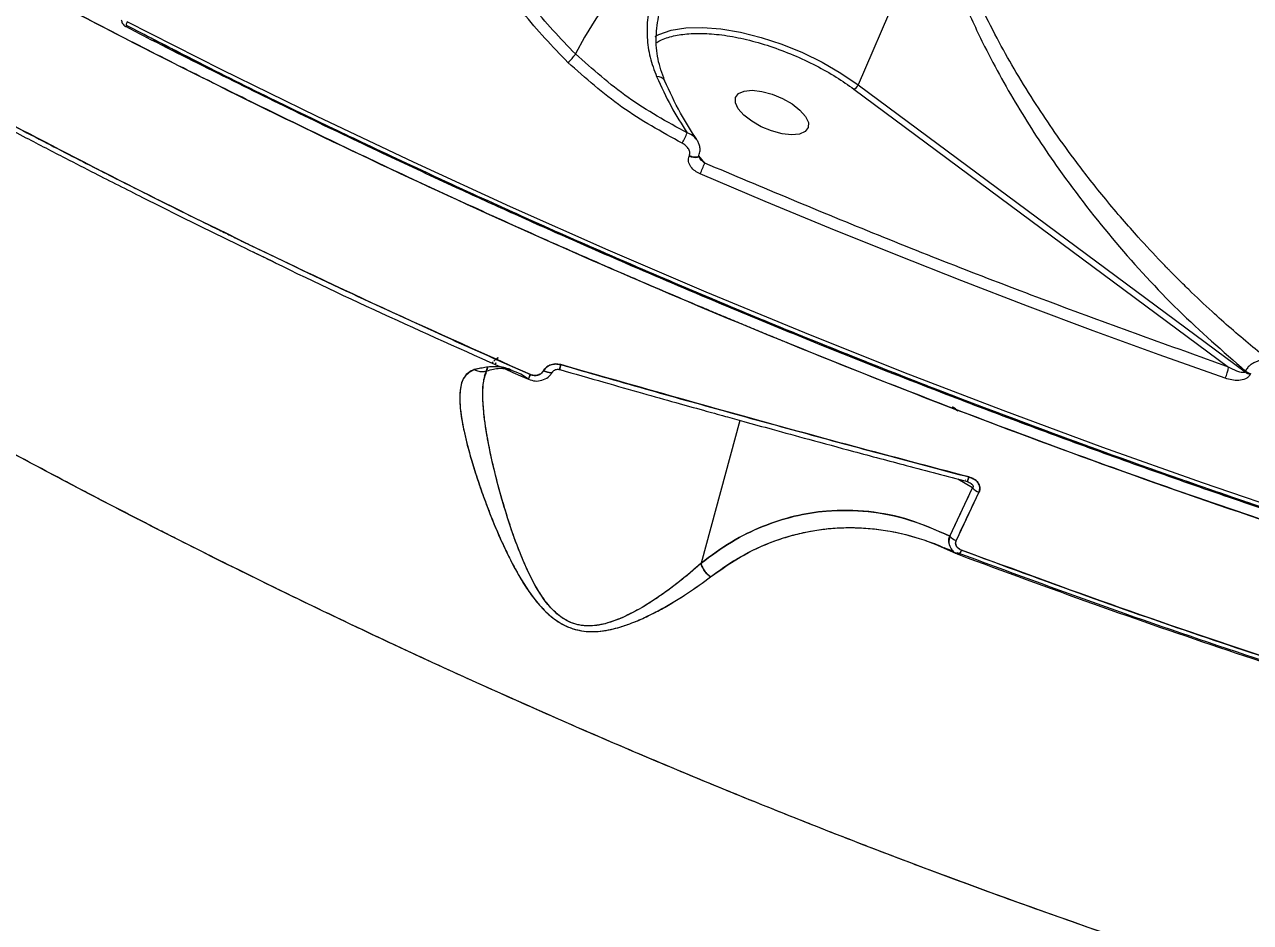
# Model space of a CAD drawing. Header units: millimetres. Extents: x -5873 to 5805, y -5301 to 4302.
# Drawn here: x -706 to -566.1, y -396.4 to -294 of the extents above; entities that cross this region are included whole.
import ezdxf

# ---------------------------------------------------------------- set-up
doc = ezdxf.new("R2010")
doc.units = ezdxf.units.MM
for name, color, linetype in [('DIKOM_ОБЪЕКТ', 7, 'Continuous'), ('DIKOM_РАЗМЕР_ЗОНА', 7, 'Continuous'), ('DIKOM_РАЗМЕР_ОБЪЕКТА', 7, 'Continuous')]:
    doc.layers.add(name, color=color, linetype=linetype)
doc.styles.add('style1', font='arial.ttf', dxfattribs={"width": 0.8})
doc.dimstyles.new('1-50', dxfattribs={"dimtxt": 300, "dimasz": 200, "dimexe": 100, "dimexo": 0, "dimgap": 100, "dimtad": 1, "dimtxsty": 'style1', "dimcen": 200, "dimclrd": 7, "dimclre": 7, "dimclrt": 7, "dimadec": 1, "dimazin": 2, "dimtfac": 1, "dimtmove": 0, "dimatfit": 2, "dimfxl": 0, "dimlwd": 25, "dimlwe": 18, "dimarcsym": 0})

# ---------------------------------------------------------------- blocks, each defined once
blk = doc.blocks.new('*D9')
at = {"layer": 'Defpoints', "color": 0, "transparency": 16777216}
for p in [(1338.11, 2802.44), (-4588.97, -1585.51), (-117.5, -1585.51)]:
    blk.add_point(p, dxfattribs=at)
at = {"layer": 'DIKOM_РАЗМЕР_ОБЪЕКТА', "color": 7, "lineweight": 18, "transparency": 16777216}
for p, q in [((1338.11, 2802.44), (-4688.97, 2802.44)), ((-117.5, -1585.51), (-4688.97, -1585.51))]:
    blk.add_line(p, q, dxfattribs=at)
at = {"layer": 'DIKOM_РАЗМЕР_ОБЪЕКТА', "color": 7, "lineweight": 25, "transparency": 16777216}
blk.add_line((-4588.97, 2602.44), (-4588.97, -1385.51), dxfattribs=at)
at = {"layer": 'DIKOM_РАЗМЕР_ОБЪЕКТА', "color": 7, "transparency": 16777216}
for points in [[(-4622.31, 2602.44), (-4555.64, 2602.44), (-4588.97, 2802.44)], [(-4622.31, -1385.51), (-4555.64, -1385.51), (-4588.97, -1585.51)]]:
    blk.add_solid(points, dxfattribs=at)
at = {"layer": 'DIKOM_РАЗМЕР_ОБЪЕКТА', "color": 7, "transparency": 16777216, "insert": (-4842.15, 460.98), "char_height": 300, "attachment_point": 5, "rotation": 90, "style": 'style1'}
blk.add_mtext('4400', dxfattribs=at)
blk = doc.blocks.new('*D10')
at = {"layer": 'Defpoints', "color": 0, "transparency": 16777216}
for p in [(4304.51, 1053.39), (-1538.59, -1332.39), (4304.51, -4224.84)]:
    blk.add_point(p, dxfattribs=at)
at = {"layer": 'DIKOM_РАЗМЕР_ОБЪЕКТА', "color": 7, "lineweight": 18, "transparency": 16777216}
for p, q in [((4304.51, 1053.39), (4304.51, -4324.84)), ((-1538.59, -1332.39), (-1538.59, -4324.84))]:
    blk.add_line(p, q, dxfattribs=at)
at = {"layer": 'DIKOM_РАЗМЕР_ОБЪЕКТА', "color": 7, "lineweight": 25, "transparency": 16777216}
blk.add_line((-1338.59, -4224.84), (4104.51, -4224.84), dxfattribs=at)
at = {"layer": 'DIKOM_РАЗМЕР_ОБЪЕКТА', "color": 7, "transparency": 16777216}
for points in [[(-1338.59, -4191.51), (-1338.59, -4258.18), (-1538.59, -4224.84)], [(4104.51, -4191.51), (4104.51, -4258.18), (4304.51, -4224.84)]]:
    blk.add_solid(points, dxfattribs=at)
at = {"layer": 'DIKOM_РАЗМЕР_ОБЪЕКТА', "color": 7, "transparency": 16777216, "insert": (1679.28, -3971.67), "char_height": 300, "attachment_point": 5, "style": 'style1'}
blk.add_mtext('5850', dxfattribs=at)
blk = doc.blocks.new('*D11')
at = {"layer": 'Defpoints', "color": 0, "transparency": 16777216}
for p in [(-510, 4302.44), (-5422.89, -3651.6), (284.83, -3651.6)]:
    blk.add_point(p, dxfattribs=at)
at = {"layer": 'DIKOM_РАЗМЕР_ЗОНА', "color": 7, "lineweight": 18, "transparency": 16777216}
for p, q in [((-510, 4302.44), (-5522.89, 4302.44)), ((284.83, -3651.6), (-5522.89, -3651.6))]:
    blk.add_line(p, q, dxfattribs=at)
at = {"layer": 'DIKOM_РАЗМЕР_ЗОНА', "color": 7, "lineweight": 25, "transparency": 16777216}
blk.add_line((-5422.89, 4102.44), (-5422.89, -3451.6), dxfattribs=at)
at = {"layer": 'DIKOM_РАЗМЕР_ЗОНА', "color": 7, "transparency": 16777216}
for points in [[(-5456.22, 4102.44), (-5389.56, 4102.44), (-5422.89, 4302.44)], [(-5456.22, -3451.6), (-5389.56, -3451.6), (-5422.89, -3651.6)]]:
    blk.add_solid(points, dxfattribs=at)
at = {"layer": 'DIKOM_РАЗМЕР_ЗОНА', "color": 7, "transparency": 16777216, "insert": (-5676.06, -474.49), "char_height": 300, "attachment_point": 5, "rotation": 90, "style": 'style1'}
blk.add_mtext('7950', dxfattribs=at)

msp = doc.modelspace()

# ---------------------------------------------------------------- linework, layer by layer
at = {"layer": 'DIKOM_ОБЪЕКТ', "color": 7, "linetype": 'Continuous', "lineweight": 15}
for p, q in [((-602.235, -280.988), (-610.853, -300.889)), ((-694.416, -294.26), (-694.414, -294.262)), ((-611.324, -301.385), (-568.561, -333.081)), ((-610.853, -300.889), (-566.671, -333.636)), ((-630.112, -308.962), (-630.146, -309.04)), ((-629.059, -309.034), (-629.025, -308.956)), ((-628.352, -309.824), (-629.04, -308.99)), ((-629.025, -308.956), (-629.021, -308.945)), ((-634.186, -323.9), (-634.2, -323.934)), ((-627.905, -326.59), (-627.91, -326.602)), ((-653.185, -333.39), (-653.066, -333.014)), ((-652.657, -332.609), (-652.513, -332.473)), ((-652.432, -332.403), (-651.994, -331.983)), ((-652.429, -332.394), (-651.994, -331.983)), ((-652.292, -332.773), (-652.197, -332.616)), ((-652.199, -332.615), (-652.289, -332.774)), ((-652.064, -332.22), (-651.994, -331.983)), ((-651.994, -331.983), (-652.062, -332.221)), ((-653.239, -333.214), (-653.324, -333.524)), ((-648.49, -334.481), (-649.367, -333.901)), ((-648.175, -333.98), (-648.294, -334.008)), ((-648.294, -334.008), (-648.206, -333.988)), ((-644.883, -333.373), (-644.913, -333.341)), ((-644.883, -333.373), (-644.909, -333.345)), ((-644.908, -333.365), (-644.883, -333.373)), ((-566.671, -333.636), (-566.628, -333.536)), ((-566.059, -333.831), (-566.103, -333.932)), ((-600.071, -337.601), (-599.834, -337.767)), ((-599.863, -337.747), (-599.707, -337.856)), ((-624.336, -339.168), (-628.78, -355.46)), ((-600.394, -352.377), (-597.786, -346.853)), ((-597.786, -346.853), (-599.456, -345.86)), ((-598.606, -345.981), (-598.62, -345.972)), ((-598.381, -346.143), (-598.09, -346.287)), ((-597.051, -347.358), (-599.656, -352.869)), ((-602.411, -353.138), (-599.723, -354.317)), ((-599.357, -354.478), (-599.705, -354.282))]:
    msp.add_line(p, q, dxfattribs=at)
at = {"layer": 'DIKOM_ОБЪЕКТ', "color": 7, "linetype": 'Continuous', "lineweight": 15, "flags": 128}
for points in [[(-610.049, -257.782), (-612.737, -260.332), (-615.468, -263.016), (-618.213, -265.806), (-620.947, -268.675), (-623.641, -271.595), (-626.27, -274.537), (-628.808, -277.472), (-631.229, -280.371), (-633.51, -283.206), (-635.628, -285.948), (-637.561, -288.57), (-639.292, -291.047), (-640.803, -293.353), (-642.079, -295.467), (-643.107, -297.368)], [(-560.161, -350.156), (-571.545, -346.283), (-582.923, -342.247), (-594.285, -338.051), (-605.622, -333.699), (-616.924, -329.193), (-628.182, -324.538), (-639.385, -319.739), (-650.526, -314.798), (-661.594, -309.72), (-672.58, -304.51), (-683.474, -299.171), (-694.269, -293.708)], [(-634.028, -295.363), (-633.598, -295.139), (-632.197, -294.656), (-630.52, -294.385), (-628.607, -294.333), (-626.502, -294.501), (-624.256, -294.884), (-621.922, -295.474), (-619.554, -296.257), (-617.209, -297.214), (-614.942, -298.323), (-612.806, -299.558), (-610.853, -300.889)], [(-623.884, -304.343), (-624.524, -303.62), (-624.853, -302.932), (-624.845, -302.335), (-624.5, -301.878), (-623.846, -301.597), (-622.936, -301.515), (-621.845, -301.639), (-620.659, -301.959), (-619.477, -302.448), (-618.392, -303.068), (-617.493, -303.767), (-616.854, -304.49), (-616.525, -305.178), (-616.533, -305.775), (-616.878, -306.232), (-617.532, -306.513), (-618.441, -306.595), (-619.533, -306.471), (-620.718, -306.151), (-621.901, -305.662), (-622.986, -305.042), (-623.884, -304.343)], [(-629.059, -309.034), (-629.093, -309.088), (-629.214, -309.165), (-629.396, -309.2), (-629.625, -309.189), (-629.881, -309.134), (-630.146, -309.04)], [(-630.112, -308.962), (-629.848, -309.057), (-629.591, -309.111), (-629.363, -309.122), (-629.18, -309.087), (-629.06, -309.01), (-629.025, -308.956)], [(-568.941, -334.367), (-576.474, -331.692), (-584.001, -328.946), (-591.518, -326.131), (-599.024, -323.248), (-606.516, -320.298), (-613.99, -317.281), (-621.443, -314.2), (-628.874, -311.054)], [(-644.883, -333.373), (-644.9, -333.392), (-644.908, -333.382), (-644.909, -333.345), (-644.901, -333.281), (-644.885, -333.192), (-644.861, -333.081), (-644.831, -332.951), (-644.795, -332.806)], [(-644.795, -332.806), (-644.831, -332.951), (-644.861, -333.081), (-644.885, -333.192), (-644.901, -333.281), (-644.909, -333.345), (-644.908, -333.382), (-644.9, -333.392), (-644.883, -333.373)], [(-648.263, -333.937), (-648.318, -334.063), (-648.366, -334.176), (-648.408, -334.275), (-648.443, -334.357), (-648.469, -334.42), (-648.486, -334.462), (-648.493, -334.482), (-648.49, -334.481)], [(-648.49, -334.481), (-648.493, -334.482), (-648.486, -334.462), (-648.469, -334.42), (-648.443, -334.357), (-648.408, -334.275), (-648.366, -334.176), (-648.318, -334.063), (-648.263, -333.937)], [(-646.755, -333.503), (-646.539, -333.603), (-646.324, -333.676), (-646.125, -333.717), (-645.953, -333.724), (-645.817, -333.697), (-645.726, -333.637), (-645.713, -333.621)], [(-645.708, -333.613), (-645.726, -333.637), (-645.817, -333.697), (-645.953, -333.724), (-646.125, -333.717), (-646.324, -333.676), (-646.539, -333.603), (-646.755, -333.503)], [(-600.057, -337.637), (-599.601, -337.973), (-599.45, -338.073)], [(-598.401, -346.137), (-598.399, -346.16), (-598.389, -346.157), (-598.373, -346.126), (-598.351, -346.069), (-598.322, -345.988), (-598.289, -345.884), (-598.251, -345.76), (-598.21, -345.621)], [(-598.21, -345.621), (-598.251, -345.76), (-598.289, -345.884), (-598.322, -345.988), (-598.351, -346.069), (-598.373, -346.126), (-598.389, -346.157), (-598.399, -346.16), (-598.401, -346.137)]]:
    msp.add_lwpolyline(points, dxfattribs=at)
at = {"layer": 'DIKOM_ОБЪЕКТ', "color": 7, "linetype": 'Continuous', "lineweight": 15}
for centre, radius, start, end in [((-693.52, -294.204), 0.898, 146.46463, 183.57469), ((-647.632, -294.247), 5.496, 311.82782, 325.4077), ((-633.744, -300.89), 0.946, 30.70055, 96.212), ((-611.706, -300.55), 0.918, 294.58885, 338.34037), ((-652.49, -296.191), 24.369, 332.21266, 335.27408), ((-705.878, -277.604), 83.955, 336.51982, 337.43202), ((-573.29, -332.382), 4.781, 335.47496, 351.59406), ((-565.399, -331.884), 2.165, 234.02835, 251.03566), ((-565.361, -331.793), 2.155, 233.99805, 251.08489), ((-596.351, -345.554), 1.936, 222.17112, 248.7934), ((-598.959, -351.023), 1.974, 223.32942, 249.3186), ((-599.995, -353.756), 0.964, 311.48244, 347.77086)]:
    msp.add_arc(centre, radius, start, end, dxfattribs=at)
for points, knots in [([(-427.551, -384.438), (-433.316, -383.525), (-444.943, -381.684), (-462.884, -378.247), (-479.202, -374.731), (-493.762, -371.277), (-503.276, -368.861), (-509.749, -367.147), (-513.113, -366.242), (-516.491, -365.319), (-519.881, -364.377), (-523.284, -363.415), (-529.684, -361.58), (-539.299, -358.724), (-552.34, -354.638), (-566.006, -350.121), (-579.675, -345.361), (-593.282, -340.383), (-606.203, -335.436), (-615.161, -331.856), (-620.034, -329.866), (-621.254, -329.366), (-622.476, -328.863), (-623.701, -328.357), (-624.929, -327.848), (-626.16, -327.335), (-627.393, -326.819), (-629.245, -326.042), (-632.035, -324.863), (-636.083, -323.133), (-641.107, -320.955), (-647.105, -318.31), (-654.071, -315.177), (-661.979, -311.539), (-670.81, -307.373), (-679.56, -303.128), (-688.08, -298.887), (-696.228, -294.734), (-702.661, -291.374), (-707.263, -288.929), (-709.911, -287.512), (-712.594, -286.064), (-715.313, -284.585), (-718.067, -283.076), (-720.854, -281.535), (-723.675, -279.962), (-730.627, -276.053), (-741.389, -269.838), (-755.528, -261.303), (-768.798, -252.943), (-781.219, -244.794), (-792.803, -236.881), (-803.604, -229.238), (-810.405, -224.196), (-813.722, -221.737)], [0, 0, 0, 0, 0.0448231, 0.0904086, 0.1367551, 0.1677633, 0.1991031, 0.2073666, 0.2156529, 0.2239614, 0.232293, 0.2406473, 0.2490247, 0.279393, 0.3112488, 0.3445917, 0.379422, 0.4113037, 0.4443367, 0.4743594, 0.4773561, 0.4803617, 0.4833758, 0.4863983, 0.4894299, 0.4924694, 0.4955182, 0.4985749, 0.5062016, 0.5162332, 0.5286696, 0.543639, 0.5610516, 0.5809084, 0.6032083, 0.6279514, 0.6476492, 0.6686614, 0.6909874, 0.6978164, 0.7047596, 0.7118169, 0.7189881, 0.7262733, 0.7336728, 0.7411862, 0.7488138, 0.7894229, 0.828457, 0.8659163, 0.9018001, 0.9361085, 0.9688419, 1, 1, 1, 1]), ([(-813.722, -221.737), (-808.699, -225.441), (-798.673, -232.835), (-782.949, -243.666), (-766.809, -254.254), (-750.226, -264.573), (-733.213, -274.629), (-716.101, -284.232), (-698.92, -293.396), (-681.756, -302.101), (-664.36, -310.482), (-646.819, -318.499), (-628.8, -326.302), (-610.292, -333.868), (-591.287, -341.167), (-572.147, -348.05), (-552.941, -354.485), (-533.777, -360.434), (-515.117, -365.768), (-496.986, -370.514), (-479.371, -374.707), (-461.91, -378.444), (-444.605, -381.719), (-427.158, -384.577), (-409.683, -386.963), (-392.294, -388.832), (-375.375, -390.138), (-358.921, -390.887), (-342.933, -391.076), (-327.711, -390.71), (-313.27, -389.821), (-299.651, -388.445), (-286.636, -386.577), (-274.253, -384.226), (-262.259, -381.338), (-250.7, -377.876), (-239.599, -373.819), (-229.338, -369.162), (-222.711, -365.826), (-219.751, -363.911), (-219.7, -363.877)], [0, 0, 0, 0, 0.0278508, 0.0555954, 0.0831998, 0.110731, 0.1382535, 0.1658332, 0.1919486, 0.2182102, 0.2443801, 0.27042, 0.2963855, 0.3239045, 0.3514671, 0.3791388, 0.4069781, 0.4347454, 0.462364, 0.4883285, 0.5142751, 0.5402581, 0.566333, 0.5925559, 0.6203627, 0.6480063, 0.6755546, 0.7030728, 0.7306263, 0.7582804, 0.7845079, 0.8107267, 0.8367986, 0.8627802, 0.8887265, 0.9162673, 0.9438951, 0.9716774, 0.9995061, 1, 1, 1, 1]), ([(-611.722, -270.974), (-612.889, -271.38), (-615.217, -272.189), (-618.513, -273.882), (-622.179, -276.074), (-626.057, -278.932), (-629.832, -282.559), (-632.299, -285.915), (-633.73, -288.76), (-634.498, -290.961), (-634.929, -293.214), (-634.984, -295.485), (-634.673, -297.756), (-634.122, -299.218), (-633.846, -299.95)], [0, 0, 0, 0, 0.0840981, 0.1677798, 0.2511685, 0.375619, 0.5002029, 0.6249133, 0.687135, 0.7497607, 0.8121198, 0.8747293, 0.9373036, 1, 1, 1, 1]), ([(-602.235, -280.988), (-601.764, -282.75), (-600.81, -286.312), (-598.792, -291.491), (-596.068, -297.374), (-592.489, -303.779), (-587.522, -311.305), (-581.5, -319.007), (-574.383, -326.767), (-569.216, -331.277), (-566.628, -333.536)], [0, 0, 0, 0, 0.0819742, 0.1657269, 0.2500107, 0.3755442, 0.5002625, 0.6658787, 0.8326602, 1, 1, 1, 1]), ([(-563.918, -332.302), (-564.629, -331.734), (-566.1, -330.559), (-568.272, -328.709), (-570.633, -326.604), (-572.677, -324.676), (-574.086, -323.289), (-574.703, -322.668), (-574.977, -322.394), (-575.246, -322.109), (-575.445, -321.935), (-575.529, -321.828), (-575.534, -321.824), (-575.549, -321.807), (-575.609, -321.748), (-575.836, -321.511), (-576.948, -320.364), (-578.61, -318.573), (-580.726, -316.177), (-582.559, -314.002), (-584.297, -311.84), (-586.243, -309.31), (-588.319, -306.448), (-590.628, -303.02), (-592.754, -299.596), (-594.815, -295.958), (-596.664, -292.333), (-598.382, -288.492), (-599.863, -284.661), (-600.633, -281.988), (-601.001, -280.712)], [0, 0, 0, 0, 0.0443899, 0.0917364, 0.1380771, 0.1967861, 0.2262673, 0.2323183, 0.238455, 0.2446763, 0.2509831, 0.2509951, 0.2510739, 0.2512846, 0.2520652, 0.2550693, 0.2668446, 0.3278521, 0.3705338, 0.4172089, 0.4610553, 0.4999172, 0.5655434, 0.6245749, 0.6901526, 0.7500629, 0.8151009, 0.874708, 0.9402019, 1, 1, 1, 1]), ([(-643.966, -298.343), (-645.745, -296.507), (-649.304, -292.834), (-651.942, -288.534), (-653.261, -286.383)], [0, 0, 0, 0, 0.4999977, 1, 1, 1, 1]), ([(-643.107, -297.368), (-644.847, -295.569), (-648.327, -291.973), (-650.904, -287.762), (-652.193, -285.656)], [0, 0, 0, 0, 0.5000068, 1, 1, 1, 1]), ([(-632.933, -300.402), (-633.224, -299.59), (-633.81, -297.957), (-633.967, -295.396), (-633.649, -292.79), (-632.999, -291.07), (-632.671, -290.202)], [0, 0, 0, 0, 0.246258, 0.4949131, 0.745208, 1, 1, 1, 1]), ([(-694.955, -293.461), (-694.929, -293.592), (-694.891, -293.78), (-694.732, -294.017), (-694.59, -294.169), (-694.457, -294.229), (-694.411, -294.249)], [0, 0, 0, 0, 0.3937823, 0.5646567, 0.8505186, 1, 1, 1, 1]), ([(-694.409, -294.252), (-693.644, -294.649), (-689.795, -296.647), (-682.839, -300.127), (-673.687, -304.62), (-665.001, -308.76), (-657.443, -312.275), (-650.65, -315.368), (-644.22, -318.244), (-639.726, -320.202), (-637.443, -321.196)], [0, 0, 0, 0, 0.0413076, 0.207923, 0.3713219, 0.5274171, 0.6656965, 0.7674223, 0.8818362, 1, 1, 1, 1]), ([(-261.75, -379.588), (-262.156, -379.71), (-266.47, -381.004), (-275.351, -382.988), (-288.461, -385.47), (-302.348, -387.358), (-316.878, -388.704), (-331.998, -389.48), (-347.319, -389.687), (-362.775, -389.368), (-378.338, -388.558), (-394.313, -387.254), (-410.704, -385.451), (-427.811, -383.101), (-445.568, -380.179), (-463.895, -376.669), (-482.398, -372.641), (-501.073, -368.101), (-519.923, -363.046), (-538.583, -357.581), (-556.994, -351.749), (-575.058, -345.607), (-593.043, -339.078), (-610.906, -332.179), (-629.005, -324.766), (-647.34, -316.818), (-665.878, -308.285), (-681.565, -300.727), (-690.94, -295.88), (-694.297, -294.145)], [0, 0, 0, 0, 0.0041118, 0.0437856, 0.0835219, 0.1234154, 0.1635506, 0.203582, 0.2433991, 0.2808316, 0.3182381, 0.3556973, 0.3932884, 0.4310938, 0.4711823, 0.5110352, 0.5507508, 0.5904236, 0.6301466, 0.6700148, 0.7078263, 0.7456251, 0.7832126, 0.8206693, 0.858076, 0.8977805, 0.937611, 0.9776641, 1, 1, 1, 1]), ([(-261.753, -379.589), (-262.097, -379.694), (-266.619, -381.072), (-276.09, -383.15), (-290.212, -385.765), (-305.209, -387.687), (-320.928, -388.986), (-337.295, -389.629), (-354.227, -389.628), (-371.698, -388.984), (-389.711, -387.7), (-408.253, -385.772), (-427.269, -383.2), (-446.663, -379.995), (-466.334, -376.177), (-486.214, -371.763), (-506.285, -366.761), (-526.553, -361.169), (-546.99, -354.99), (-567.512, -348.244), (-587.981, -340.978), (-608.333, -333.219), (-628.547, -324.975), (-648.609, -316.265), (-668.455, -307.065), (-683.705, -299.68), (-692.209, -295.236), (-694.296, -294.145)], [0, 0, 0, 0, 0.0035056, 0.046112, 0.0886904, 0.1314928, 0.174441, 0.2173045, 0.2598779, 0.302423, 0.3450377, 0.3877427, 0.4306619, 0.4735859, 0.5162948, 0.5589105, 0.601454, 0.6440272, 0.6868844, 0.7298341, 0.7726401, 0.81522, 0.85783, 0.9005275, 0.9431967, 0.9860622, 1, 1, 1, 1]), ([(-633.834, -296.09), (-633.757, -296.03), (-633.326, -295.7), (-632.176, -295.343), (-630.444, -295.035), (-628.414, -294.992), (-626.117, -295.201), (-623.58, -295.689), (-620.912, -296.451), (-618.235, -297.456), (-615.682, -298.654), (-613.336, -299.97), (-611.984, -300.921), (-611.324, -301.385)], [0, 0, 0, 0, 0.0214999, 0.1190798, 0.2123503, 0.3056256, 0.4032039, 0.5038795, 0.6061721, 0.7084732, 0.809149, 0.9067258, 1, 1, 1, 1]), ([(-630.356, -306.384), (-632.656, -305.114), (-637.256, -302.575), (-641.157, -299.103), (-643.107, -297.368)], [0, 0, 0, 0, 0.5000484, 1, 1, 1, 1]), ([(-630.932, -307.552), (-633.282, -306.255), (-637.983, -303.66), (-641.972, -300.115), (-643.966, -298.343)], [0, 0, 0, 0, 0.4999913, 1, 1, 1, 1]), ([(-633.846, -299.95), (-633.315, -301.103), (-632.253, -303.408), (-630.988, -305.392), (-630.356, -306.384)], [0, 0, 0, 0, 0.5003587, 1, 1, 1, 1]), ([(-629.258, -307.134), (-629.899, -306.156), (-631.24, -304.108), (-632.352, -301.674), (-632.933, -300.402)], [0, 0, 0, 0, 0.4775729, 1, 1, 1, 1]), ([(-711.315, -303.412), (-708.838, -304.719), (-704.192, -307.17), (-697.625, -310.544), (-692.191, -313.29), (-687.812, -315.47), (-685.063, -316.824), (-683.421, -317.627), (-682.684, -317.987), (-681.992, -318.324), (-681.345, -318.639), (-680.745, -318.93), (-676.522, -320.977), (-668.956, -324.574), (-658.311, -329.482), (-651.5, -332.502), (-648.263, -333.937)], [0, 0, 0, 0, 0.1208205, 0.2266471, 0.3174779, 0.3821904, 0.4363206, 0.4487487, 0.46045, 0.4714292, 0.4816807, 0.4912055, 0.5000048, 0.6824325, 0.8490996, 1, 1, 1, 1]), ([(-648.263, -333.937), (-654.266, -331.256), (-666.262, -325.9), (-682.724, -318.019), (-697.754, -310.53), (-706.792, -305.786), (-711.315, -303.412)], [0, 0, 0, 0, 0.2802038, 0.5599237, 0.7797715, 1, 1, 1, 1]), ([(-711.48, -303.95), (-709.601, -304.943), (-706.231, -306.724), (-701.726, -309.059), (-698.209, -310.863), (-695.276, -312.353), (-689.75, -315.138), (-683.78, -318.098), (-678.687, -320.538), (-677.354, -321.176)], [0, 0, 0, 0, 0.1675666, 0.3005921, 0.3991748, 0.4782108, 0.5588739, 0.8845094, 1, 1, 1, 1]), ([(-629.262, -307.166), (-629.401, -306.996), (-629.682, -306.653), (-630.13, -306.474), (-630.356, -306.384)], [0, 0, 0, 0, 0.4953912, 1, 1, 1, 1]), ([(-463.382, -427.643), (-466.917, -427.09), (-474.003, -425.982), (-484.802, -424.029), (-495.691, -421.868), (-506.639, -419.488), (-517.666, -416.892), (-528.856, -414.057), (-539.227, -411.243), (-548.759, -408.509), (-557.441, -405.904), (-566.311, -403.124), (-575.186, -400.222), (-582.678, -397.672), (-588.752, -395.544), (-593.555, -393.827), (-598.438, -392.046), (-603.4, -390.2), (-608.44, -388.288), (-613.557, -386.308), (-619.689, -383.888), (-626.937, -380.956), (-635.396, -377.428), (-644.231, -373.63), (-653.157, -369.671), (-661.208, -365.988), (-668.378, -362.626), (-674.616, -359.639), (-681.466, -356.29), (-686.494, -353.777), (-689.923, -352.036), (-691.063, -351.456), (-692.219, -350.865), (-693.39, -350.264), (-694.578, -349.652), (-695.976, -348.929), (-697.803, -347.98), (-700.271, -346.689), (-703.398, -345.039), (-707.177, -343.022), (-711.423, -340.728), (-715.66, -338.404), (-720.485, -335.723), (-725.544, -332.868), (-731.348, -329.531), (-738.791, -325.176), (-747.846, -319.727), (-757.923, -313.467), (-764.257, -309.371), (-767.302, -307.401)], [0, 0, 0, 0, 0.0356101, 0.0713872, 0.1073336, 0.142909, 0.1783705, 0.214347, 0.2508404, 0.277912, 0.30553, 0.3336948, 0.3624074, 0.3899727, 0.404944, 0.4201748, 0.4356659, 0.451416, 0.4674264, 0.4836971, 0.5002279, 0.525993, 0.5530557, 0.5814161, 0.6110756, 0.6394005, 0.6596957, 0.6811191, 0.7006091, 0.7272291, 0.7309595, 0.7347465, 0.7385899, 0.7424899, 0.7464465, 0.7504592, 0.7564868, 0.7647492, 0.7752478, 0.7879816, 0.8029522, 0.818343, 0.8312156, 0.8524195, 0.8705214, 0.8915208, 0.9303478, 0.9665082, 1, 1, 1, 1]), ([(-255.14, -391.228), (-255.447, -391.556), (-257.888, -394.164), (-263.314, -398.617), (-271.473, -404.545), (-280.589, -409.938), (-290.505, -414.816), (-300.986, -419.054), (-311.939, -422.685), (-323.319, -425.744), (-335.346, -428.3), (-348.022, -430.345), (-361.818, -431.918), (-376.734, -432.931), (-392.76, -433.298), (-409.32, -432.985), (-426.418, -431.99), (-444.053, -430.306), (-462.174, -427.928), (-480.685, -424.865), (-499.491, -421.131), (-518.554, -416.74), (-537.836, -411.701), (-557.235, -406.044), (-576.647, -399.807), (-596.014, -393.022), (-615.336, -385.695), (-634.616, -377.833), (-654.124, -369.312), (-673.734, -360.158), (-693.31, -350.407), (-712.473, -340.255), (-731.208, -329.7), (-749.571, -318.773), (-761.38, -311.199), (-767.302, -307.401)], [0, 0, 0, 0, 0.0043083, 0.0342233, 0.0642476, 0.0944594, 0.124623, 0.1546082, 0.1827887, 0.2109478, 0.2391515, 0.2674669, 0.2959499, 0.3276262, 0.3591227, 0.3905361, 0.4219627, 0.4534994, 0.4852407, 0.5169668, 0.5485998, 0.5802399, 0.6119859, 0.643729, 0.6752736, 0.7067147, 0.7381464, 0.7696622, 0.8013557, 0.8346689, 0.8677698, 0.9007488, 0.9337104, 0.9667586, 1, 1, 1, 1]), ([(-630.112, -308.962), (-630.091, -308.897), (-630.048, -308.763), (-630.071, -308.475), (-630.224, -308.132), (-630.533, -307.788), (-630.799, -307.631), (-630.932, -307.552)], [0, 0, 0, 0, 0.1227238, 0.2511919, 0.5008367, 0.7502374, 1, 1, 1, 1]), ([(-629.021, -308.946), (-628.966, -308.77), (-628.862, -308.435), (-628.909, -307.937), (-629.044, -307.511), (-629.191, -307.272), (-629.262, -307.157)], [0, 0, 0, 0, 0.2894621, 0.5509965, 0.7853244, 1, 1, 1, 1]), ([(-628.874, -311.054), (-629.077, -310.95), (-629.483, -310.743), (-629.884, -310.333), (-630.111, -309.957), (-630.212, -309.651), (-630.24, -309.335), (-630.177, -309.138), (-630.146, -309.04)], [0, 0, 0, 0, 0.2492585, 0.4985127, 0.6273668, 0.7492898, 0.8745175, 1, 1, 1, 1]), ([(-628.918, -309.294), (-628.953, -309.246), (-629.003, -309.177), (-629.04, -309.093), (-629.053, -309.047), (-629.054, -309.031), (-629.055, -309.025)], [0, 0, 0, 0, 0.4740405, 0.6853914, 0.8815106, 1, 1, 1, 1]), ([(-628.352, -309.824), (-628.541, -309.682), (-628.748, -309.528), (-628.904, -309.305), (-628.917, -309.287)], [0, 0, 0, 0, 0.9168673, 1, 1, 1, 1]), ([(-568.561, -333.081), (-575.239, -330.69), (-588.598, -325.908), (-608.563, -318.142), (-621.756, -312.596), (-628.352, -309.824)], [0, 0, 0, 0, 0.3333165, 0.6666806, 1, 1, 1, 1]), ([(-679.909, -319.949), (-678.796, -320.498), (-673.088, -323.315), (-662.611, -328.177), (-653.2, -332.378), (-648.49, -334.481)], [0, 0, 0, 0, 0.1079307, 0.5535816, 1, 1, 1, 1]), ([(-637.443, -321.196), (-633.882, -322.724), (-628.858, -324.88), (-621.374, -327.988), (-614.922, -330.622), (-607.196, -333.698), (-599.048, -336.859), (-590.481, -340.089), (-581.612, -343.332), (-572.511, -346.556), (-563.229, -349.734), (-553.808, -352.847), (-544.279, -355.88), (-534.668, -358.821), (-524.999, -361.659), (-515.289, -364.387), (-505.555, -366.998), (-495.813, -369.485), (-486.075, -371.844), (-476.354, -374.07), (-466.662, -376.16), (-457.009, -378.109), (-447.405, -379.916), (-437.86, -381.576), (-428.383, -383.089), (-418.983, -384.453), (-409.668, -385.664), (-400.446, -386.722), (-391.325, -387.626), (-382.313, -388.374), (-373.416, -388.966), (-364.642, -389.401), (-355.998, -389.678), (-347.491, -389.797), (-339.125, -389.758), (-330.908, -389.56), (-322.846, -389.204), (-314.944, -388.69), (-307.208, -388.018), (-299.643, -387.189), (-292.254, -386.203), (-285.045, -385.06), (-278.023, -383.762), (-271.189, -382.309), (-264.551, -380.702), (-258.11, -378.942), (-251.872, -377.029), (-245.839, -374.964), (-240.015, -372.749), (-234.404, -370.383), (-229.008, -367.868), (-223.831, -365.205), (-218.876, -362.392), (-214.145, -359.432), (-209.645, -356.323), (-205.366, -353.07), (-201.352, -349.653), (-198.708, -347.267), (-197.476, -345.983), (-197.424, -345.929)], [0, 0, 0, 0, 0.0198328, 0.027978, 0.0414872, 0.0555318, 0.0706097, 0.0863529, 0.1026136, 0.1192722, 0.1362449, 0.153469, 0.1708974, 0.1884938, 0.20623, 0.2240836, 0.2420357, 0.2600716, 0.2781795, 0.2963486, 0.3145706, 0.332838, 0.351144, 0.3694842, 0.3878527, 0.4062462, 0.4246606, 0.443093, 0.4615402, 0.4799998, 0.4984699, 0.5169483, 0.5354329, 0.553923, 0.5724166, 0.5909127, 0.6094105, 0.6279092, 0.6464082, 0.6649068, 0.6834056, 0.7019041, 0.7204025, 0.7389019, 0.7574024, 0.7759058, 0.7944131, 0.8129265, 0.831448, 0.8499805, 0.8685276, 0.8870928, 0.9056809, 0.9242972, 0.9429475, 0.961639, 0.9803789, 0.999176, 1, 1, 1, 1]), ([(-649.367, -333.901), (-650.196, -333.528), (-651.861, -332.779), (-653.728, -333.174), (-654.665, -333.372)], [0, 0, 0, 0, 0.4983319, 1, 1, 1, 1]), ([(-650.327, -333.484), (-650.471, -333.418), (-651.081, -333.137), (-652.505, -332.929), (-653.847, -333.204), (-654.665, -333.372)], [0, 0, 0, 0, 0.1077904, 0.4558632, 1, 1, 1, 1]), ([(-653.214, -333.351), (-653.184, -333.226), (-653.153, -333.094), (-653.071, -333.018), (-653.066, -333.014)], [0, 0, 0, 0, 0.9420126, 1, 1, 1, 1]), ([(-644.795, -332.806), (-645.01, -332.766), (-645.442, -332.687), (-646.025, -332.837), (-646.486, -333.111), (-646.666, -333.373), (-646.755, -333.503)], [0, 0, 0, 0, 0.2795128, 0.5596831, 0.7801643, 1, 1, 1, 1]), ([(-646.755, -333.503), (-646.651, -333.356), (-646.442, -333.061), (-645.937, -332.804), (-645.37, -332.694), (-644.986, -332.769), (-644.795, -332.806)], [0, 0, 0, 0, 0.2500352, 0.5004125, 0.7506807, 1, 1, 1, 1]), ([(-644.795, -332.806), (-641.587, -333.726), (-635.324, -335.523), (-625.956, -338.146), (-616.66, -340.702), (-607.403, -343.201), (-601.235, -344.825), (-598.21, -345.621)], [0, 0, 0, 0, 0.2074343, 0.4049698, 0.6038349, 0.8057284, 1, 1, 1, 1]), ([(-598.21, -345.621), (-602.571, -344.47), (-611.289, -342.168), (-626.84, -337.925), (-637.983, -334.748), (-644.795, -332.806)], [0, 0, 0, 0, 0.2801074, 0.5599876, 1, 1, 1, 1]), ([(-563.918, -332.302), (-564.139, -332.286), (-564.593, -332.252), (-565.207, -332.39), (-565.698, -332.601), (-566.067, -332.836), (-566.407, -333.149), (-566.553, -333.405), (-566.628, -333.536)], [0, 0, 0, 0, 0.2198016, 0.4506946, 0.5749335, 0.7070938, 0.8496473, 1, 1, 1, 1]), ([(-654.665, -333.372), (-655.084, -333.605), (-655.919, -334.07), (-656.345, -335.647), (-656.325, -337.709), (-655.91, -340.208), (-655.206, -343.013), (-654.264, -346.053), (-653.111, -349.273), (-651.736, -352.635), (-650.084, -356.079), (-648.353, -358.947), (-646.533, -361.063), (-644.82, -362.425), (-642.725, -363.234), (-640.547, -363.315), (-638.518, -362.929), (-636.027, -362.088), (-633.239, -360.711), (-630.244, -358.892), (-628.547, -357.645), (-627.699, -357.021)], [0, 0, 0, 0, 0.0618929, 0.1234017, 0.1852478, 0.2470129, 0.3091219, 0.3707885, 0.4326083, 0.4951136, 0.557859, 0.620948, 0.6531003, 0.6854614, 0.7177609, 0.7499446, 0.7818902, 0.8134121, 0.8761042, 0.938001, 1, 1, 1, 1]), ([(-654.665, -333.372), (-654.893, -333.471), (-655.354, -333.67), (-655.815, -334.204), (-656.131, -334.9), (-656.312, -335.826), (-656.341, -337.039), (-656.186, -338.585), (-655.811, -340.622), (-655.157, -343.185), (-654.301, -345.921), (-653.412, -348.431), (-652.556, -350.643), (-651.668, -352.73), (-650.784, -354.617), (-649.879, -356.361), (-648.892, -358.037), (-647.919, -359.424), (-647.067, -360.436), (-646.329, -361.186), (-645.529, -361.853), (-644.339, -362.622), (-642.991, -363.114), (-641.59, -363.276), (-640.476, -363.254), (-639.274, -363.08), (-637.981, -362.751), (-636.536, -362.246), (-634.947, -361.553), (-632.78, -360.433), (-630.254, -358.899), (-628.552, -357.649), (-627.699, -357.022)], [0, 0, 0, 0, 0.0311043, 0.0629399, 0.093603, 0.1252866, 0.1649239, 0.2064769, 0.2502146, 0.3127708, 0.3749471, 0.4164631, 0.4585079, 0.4997826, 0.5319762, 0.5619721, 0.5953203, 0.6246633, 0.6409865, 0.6560385, 0.6723754, 0.6876095, 0.718893, 0.7341694, 0.7504175, 0.7692634, 0.7901168, 0.8132448, 0.8430389, 0.8757792, 0.9377, 1, 1, 1, 1]), ([(-654.665, -333.372), (-654.497, -333.446), (-654.158, -333.595), (-653.649, -333.631), (-653.349, -333.538), (-653.222, -333.498)], [0, 0, 0, 0, 0.3612159, 0.7311351, 1, 1, 1, 1]), ([(-628.78, -355.47), (-629.577, -356.163), (-631.165, -357.543), (-633.946, -359.573), (-636.52, -361.134), (-638.81, -362.126), (-640.646, -362.624), (-642.299, -362.643), (-643.566, -362.282), (-644.748, -361.68), (-645.997, -360.56), (-647.541, -358.45), (-648.965, -355.571), (-650.439, -351.712), (-651.715, -347.554), (-652.782, -343.262), (-653.452, -339.651), (-653.715, -336.775), (-653.698, -334.74), (-653.356, -333.853), (-653.218, -333.493)], [0, 0, 0, 0, 0.0686236, 0.1368225, 0.2051241, 0.2388588, 0.2722955, 0.3049775, 0.3211276, 0.3375155, 0.3706908, 0.4046248, 0.4729046, 0.5418996, 0.6340213, 0.7254129, 0.8172055, 0.8855533, 0.9535627, 1, 1, 1, 1]), ([(-628.78, -355.47), (-629.168, -355.813), (-629.94, -356.498), (-631.199, -357.521), (-632.525, -358.532), (-633.815, -359.438), (-635.012, -360.206), (-636.051, -360.815), (-637.104, -361.37), (-638.209, -361.871), (-639.414, -362.297), (-640.886, -362.632), (-642.362, -362.643), (-643.685, -362.236), (-644.58, -361.748), (-645.386, -361.109), (-646.075, -360.394), (-646.7, -359.598), (-647.543, -358.34), (-648.489, -356.548), (-649.469, -354.267), (-650.448, -351.608), (-651.391, -348.623), (-652.264, -345.396), (-652.96, -342.323), (-653.408, -339.761), (-653.642, -337.695), (-653.706, -336.092), (-653.641, -334.828), (-653.485, -334.181), (-653.422, -333.924)], [0, 0, 0, 0, 0.0347369, 0.0693069, 0.1037998, 0.1383184, 0.1642879, 0.1874613, 0.2078615, 0.2317747, 0.2550895, 0.2775542, 0.3124353, 0.3296606, 0.3473365, 0.3639488, 0.3823182, 0.3988913, 0.4172814, 0.4630131, 0.5088485, 0.5555678, 0.6247031, 0.6933857, 0.7620977, 0.8314171, 0.8784064, 0.9245395, 0.9700481, 1, 1, 1, 1]), ([(-653.479, -334.11), (-653.427, -333.91), (-653.33, -333.53), (-653.227, -333.514), (-653.178, -333.506)], [0, 0, 0, 0, 0.5273121, 1, 1, 1, 1]), ([(-653.241, -333.521), (-652.736, -333.38), (-651.738, -333.102), (-650.86, -333.329), (-650.427, -333.441)], [0, 0, 0, 0, 0.5065053, 1, 1, 1, 1]), ([(-648.49, -334.481), (-648.672, -334.35), (-648.962, -334.139), (-649.256, -333.966), (-649.367, -333.901)], [0, 0, 0, 0, 0.6241755, 1, 1, 1, 1]), ([(-648.492, -334.48), (-648.238, -334.563), (-647.733, -334.729), (-646.918, -334.622), (-646.32, -334.321), (-645.924, -333.957), (-645.781, -333.729), (-645.708, -333.613)], [0, 0, 0, 0, 0.246084, 0.4890543, 0.7373534, 0.8666425, 1, 1, 1, 1]), ([(-648.263, -333.937), (-648.121, -333.982), (-647.835, -334.073), (-647.391, -334.017), (-647.07, -333.861), (-646.864, -333.676), (-646.791, -333.56), (-646.755, -333.503)], [0, 0, 0, 0, 0.2500448, 0.4994565, 0.7492269, 0.8760981, 1, 1, 1, 1]), ([(-646.755, -333.503), (-646.848, -333.626), (-647.034, -333.872), (-647.462, -334.033), (-647.887, -334.062), (-648.138, -333.979), (-648.263, -333.937)], [0, 0, 0, 0, 0.2788244, 0.5583011, 0.7787878, 1, 1, 1, 1]), ([(-645.708, -333.612), (-645.695, -333.589), (-645.669, -333.537), (-645.522, -333.416), (-645.309, -333.348), (-645.092, -333.334), (-644.971, -333.355), (-644.909, -333.366)], [0, 0, 0, 0, 0.1972397, 0.4265506, 0.6958077, 0.8445309, 1, 1, 1, 1]), ([(-644.909, -333.366), (-643.227, -333.849), (-640.075, -334.754), (-635.658, -336.007), (-631.876, -337.071), (-628.729, -337.951), (-626.141, -338.67), (-623.52, -339.395), (-620.345, -340.268), (-616.17, -341.407), (-611.068, -342.785), (-605.035, -344.397), (-600.703, -345.534), (-598.381, -346.143)], [0, 0, 0, 0, 0.1089559, 0.2041408, 0.2855771, 0.3532843, 0.4072782, 0.4524962, 0.5222938, 0.6119172, 0.7213815, 0.8507254, 1, 1, 1, 1]), ([(-566.103, -333.932), (-566.13, -333.984), (-566.185, -334.091), (-566.356, -334.272), (-566.739, -334.507), (-567.397, -334.632), (-568.189, -334.588), (-568.69, -334.441), (-568.941, -334.367)], [0, 0, 0, 0, 0.0621633, 0.1260223, 0.2514059, 0.5007452, 0.7504345, 1, 1, 1, 1]), ([(-566.671, -333.636), (-566.677, -333.647), (-566.689, -333.669), (-566.737, -333.702), (-566.883, -333.736), (-567.195, -333.685), (-567.786, -333.49), (-568.251, -333.245), (-568.561, -333.081)], [0, 0, 0, 0, 0.0185803, 0.0391574, 0.0904284, 0.249943, 0.5002619, 1, 1, 1, 1]), ([(-598.21, -345.621), (-598.012, -345.689), (-597.614, -345.825), (-597.218, -346.173), (-597.016, -346.516), (-596.942, -346.799), (-596.947, -347.088), (-597.016, -347.268), (-597.051, -347.358)], [0, 0, 0, 0, 0.2482402, 0.4980087, 0.6249928, 0.7486345, 0.8738453, 1, 1, 1, 1]), ([(-597.051, -347.358), (-596.996, -347.172), (-596.884, -346.801), (-597.142, -346.238), (-597.612, -345.827), (-598.011, -345.69), (-598.21, -345.621)], [0, 0, 0, 0, 0.2497607, 0.4991878, 0.750298, 1, 1, 1, 1]), ([(-597.786, -346.853), (-598.276, -347.88), (-599.153, -349.713), (-600.015, -351.563), (-600.394, -352.377)], [0, 0, 0, 0, 0.5599955, 1, 1, 1, 1]), ([(-598.401, -346.137), (-598.236, -346.21), (-598.025, -346.303), (-597.812, -346.501), (-597.744, -346.605), (-597.72, -346.688), (-597.723, -346.751), (-597.745, -346.808), (-597.771, -346.838), (-597.786, -346.853)], [0, 0, 0, 0, 0.4982338, 0.639487, 0.749005, 0.8080342, 0.866264, 0.9288895, 1, 1, 1, 1]), ([(-598.401, -346.137), (-598.246, -346.205), (-598.048, -346.292), (-597.842, -346.472), (-597.759, -346.575), (-597.72, -346.672), (-597.722, -346.749), (-597.744, -346.808), (-597.771, -346.837), (-597.786, -346.853)], [0, 0, 0, 0, 0.4708988, 0.6004059, 0.7101871, 0.8043393, 0.8645336, 0.9284292, 1, 1, 1, 1]), ([(-599.656, -352.869), (-599.173, -351.836), (-598.312, -349.991), (-597.436, -348.163), (-597.051, -347.358)], [0, 0, 0, 0, 0.5600003, 1, 1, 1, 1]), ([(-600.394, -352.377), (-601.898, -351.709), (-604.907, -350.373), (-609.637, -349.435), (-614.064, -349.355), (-618.126, -350.008), (-621.755, -351.183), (-625.338, -352.918), (-627.63, -354.611), (-628.78, -355.46)], [0, 0, 0, 0, 0.1656457, 0.33152, 0.4990012, 0.6247151, 0.7500154, 0.8746252, 1, 1, 1, 1]), ([(-628.78, -355.46), (-627.632, -354.613), (-625.345, -352.922), (-621.768, -351.189), (-618.147, -350.013), (-614.103, -349.359), (-609.68, -349.429), (-604.939, -350.361), (-601.908, -351.706), (-600.394, -352.377)], [0, 0, 0, 0, 0.1251544, 0.2495261, 0.3745742, 0.5000485, 0.6660949, 0.8332477, 1, 1, 1, 1]), ([(-627.699, -357.021), (-626.42, -356.122), (-623.868, -354.327), (-619.853, -352.625), (-615.786, -351.601), (-611.634, -351.281), (-607.473, -351.659), (-603.331, -352.67), (-600.682, -353.875), (-599.357, -354.478)], [0, 0, 0, 0, 0.1397248, 0.2789989, 0.4195409, 0.5603501, 0.7076725, 0.853782, 1, 1, 1, 1]), ([(-627.699, -357.022), (-626.946, -356.47), (-625.435, -355.363), (-623.078, -354.051), (-620.901, -353.09), (-618.893, -352.41), (-617.116, -351.951), (-615.296, -351.623), (-613.435, -351.426), (-611.472, -351.373), (-609.478, -351.476), (-607.294, -351.768), (-605.426, -352.157), (-604.229, -352.54), (-603.864, -352.656)], [0, 0, 0, 0, 0.0990609, 0.1989445, 0.3003555, 0.3725831, 0.4488446, 0.5205027, 0.5974322, 0.6790368, 0.7636189, 0.8458265, 0.9530199, 1, 1, 1, 1]), ([(-600.408, -353.346), (-600.443, -353.244), (-600.547, -352.936), (-600.456, -352.601), (-600.394, -352.377)], [0, 0, 0, 0, 0.3315314, 1, 1, 1, 1]), ([(-600.394, -352.377), (-600.449, -352.634), (-600.558, -353.146), (-600.291, -353.803), (-599.866, -354.252), (-599.524, -354.404), (-599.357, -354.478)], [0, 0, 0, 0, 0.2887177, 0.5762873, 0.793455, 1, 1, 1, 1]), ([(-603.172, -352.869), (-603.146, -352.877), (-602.481, -353.082), (-601.203, -353.599), (-599.97, -354.186), (-599.357, -354.478)], [0, 0, 0, 0, 0.0203835, 0.5122818, 1, 1, 1, 1]), ([(-599.945, -354.117), (-600.042, -354.082), (-600.402, -353.952), (-600.76, -353.809), (-601.022, -353.705)], [0, 0, 0, 0, 0.2692128, 1, 1, 1, 1]), ([(-599.053, -353.96), (-599.178, -353.901), (-599.429, -353.783), (-599.669, -353.485), (-599.75, -353.156), (-599.687, -352.965), (-599.656, -352.869)], [0, 0, 0, 0, 0.2806059, 0.5602204, 0.7796003, 1, 1, 1, 1]), ([(-599.656, -352.869), (-599.677, -352.923), (-599.718, -353.03), (-599.728, -353.2), (-599.697, -353.369), (-599.598, -353.579), (-599.389, -353.806), (-599.165, -353.908), (-599.053, -353.96)], [0, 0, 0, 0, 0.1270569, 0.2511762, 0.3750262, 0.5011346, 0.7506392, 1, 1, 1, 1]), ([(-599.053, -353.96), (-594.301, -355.716), (-584.98, -359.159), (-571.246, -363.92), (-557.575, -368.442), (-543.92, -372.711), (-530.233, -376.764), (-521.272, -379.219), (-516.852, -380.429)], [0, 0, 0, 0, 0.1733405, 0.3400073, 0.4999995, 0.6710976, 0.8377646, 1, 1, 1, 1]), ([(-516.852, -380.429), (-521.948, -379.03), (-532.127, -376.234), (-547.465, -371.635), (-563.73, -366.454), (-580.944, -360.625), (-593.011, -356.183), (-599.053, -353.96)], [0, 0, 0, 0, 0.1870195, 0.373556, 0.5598971, 0.779651, 1, 1, 1, 1]), ([(-628.78, -355.46), (-628.78, -355.462), (-628.781, -355.465), (-628.781, -355.468), (-628.78, -355.469), (-628.78, -355.47)], [0, 0, 0, 0, 0.5545902, 0.7782873, 1, 1, 1, 1]), ([(-628.78, -355.46), (-628.78, -355.462), (-628.781, -355.465), (-628.781, -355.468), (-628.78, -355.469), (-628.78, -355.47)], [0, 0, 0, 0, 0.5669023, 0.7905716, 1, 1, 1, 1]), ([(-519.381, -380.182), (-524.233, -378.842), (-534.195, -376.093), (-549.597, -371.457), (-565.793, -366.261), (-582.547, -360.549), (-593.873, -356.361), (-599.555, -354.259)], [0, 0, 0, 0, 0.1825806, 0.3749102, 0.5764499, 0.7875065, 1, 1, 1, 1]), ([(-599.357, -354.478), (-594.237, -356.368), (-584.012, -360.142), (-568.654, -365.429), (-552.406, -370.719), (-535.254, -375.958), (-523.276, -379.261), (-517.279, -380.915)], [0, 0, 0, 0, 0.1870172, 0.3735514, 0.5598935, 0.7796456, 1, 1, 1, 1]), ([(-628.78, -355.47), (-628.735, -355.615), (-628.645, -355.909), (-628.392, -356.337), (-628.075, -356.725), (-627.823, -356.924), (-627.699, -357.021)], [0, 0, 0, 0, 0.2462531, 0.5001758, 0.7539473, 1, 1, 1, 1]), ([(-627.699, -357.021), (-627.823, -356.924), (-628.075, -356.725), (-628.392, -356.336), (-628.644, -355.909), (-628.735, -355.615), (-628.78, -355.47)], [0, 0, 0, 0, 0.2461534, 0.5000623, 0.7538778, 1, 1, 1, 1])]:
    msp.add_open_spline(points, degree=3, knots=knots, dxfattribs=at)

# ---------------------------------------------------------------- dimensions: what is measured, and where the dimension line sits
at = {"layer": 'DIKOM_РАЗМЕР_ЗОНА'}
dim = msp.add_linear_dim(base=(-5422.889, -3651.603), p1=(-510.005, 4302.437), p2=(284.83, -3651.603), angle=90, text='7950', dimstyle='1-50', dxfattribs=at)
dim.commit()
dim.dimension.update_dxf_attribs({"geometry": '*D11', "text_midpoint": (-5422.889, -474.491), "dimtype": 160})
at = {"layer": 'DIKOM_РАЗМЕР_ОБЪЕКТА'}
dim = msp.add_linear_dim(base=(-4588.973, -1585.515), p1=(1338.114, 2802.437), p2=(-117.504, -1585.515), angle=90, text='4400', dimstyle='1-50', dxfattribs=at)
dim.commit()
dim.dimension.update_dxf_attribs({"geometry": '*D9', "text_midpoint": (-4588.973, 460.978), "dimtype": 160})
dim = msp.add_linear_dim(base=(4304.512, -4224.842), p1=(-1538.592, -1332.389), p2=(4304.512, 1053.391), text='5850', dimstyle='1-50', dxfattribs=at)
dim.commit()
dim.dimension.update_dxf_attribs({"geometry": '*D10', "text_midpoint": (1679.282, -4224.842), "dimtype": 160})

doc.saveas('drawing.dxf')
